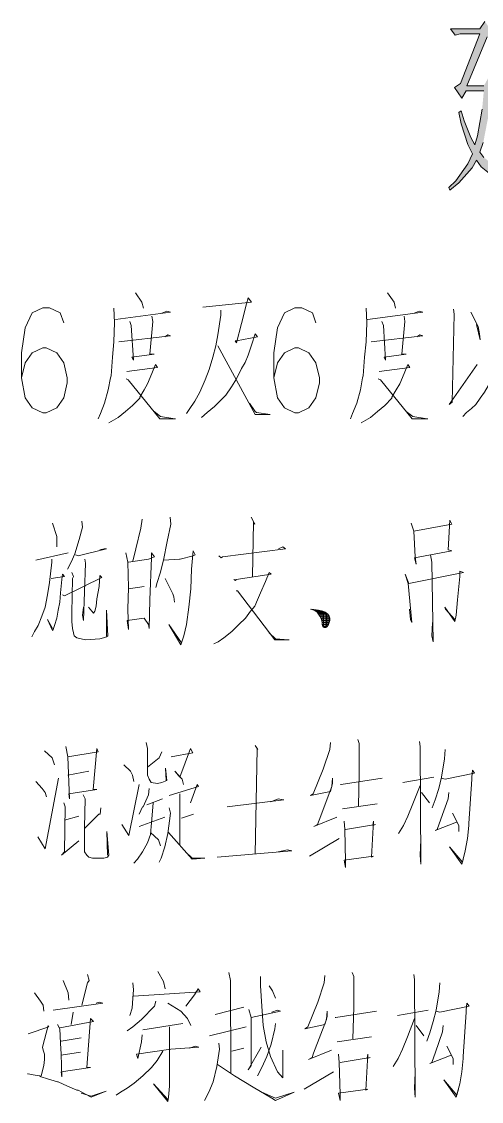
# Model space of a CAD drawing. Header units: millimetres. Extents: x 0 to 586, y 0 to 414.
# Drawn here: x 224.79 to 240.47, y 209.46 to 246.32 of the extents above; entities that cross this region are included whole.
import ezdxf

# ---------------------------------------------------------------- set-up
doc = ezdxf.new("R2010")
doc.units = ezdxf.units.MM

msp = doc.modelspace()

# ---------------------------------------------------------------- hatches: boundary and pattern name
h = msp.add_hatch(color=0)
h.dxf.hatch_style = 2
h.paths.add_polyline_path([(240.802583, 243.850583), (240.724972, 243.187361), (240.534472, 242.199583), (240.418056, 241.867972), (240.552111, 241.688056), (240.901361, 241.412889), (241.113028, 241.317639), (241.324694, 241.218861), (241.843278, 241.1095), (242.153722, 241.095389), (242.460639, 241.081278), (243.30025, 241.151833), (243.829417, 241.232972), (243.829417, 241.123611), (243.684778, 241.042472), (243.511917, 240.834333), (243.483694, 240.710861), (243.205, 240.69675), (242.577056, 240.689694), (242.231333, 240.69675), (241.882083, 240.703806), (241.310583, 240.820222), (241.084806, 240.933111), (240.8555, 241.042472), (240.467444, 241.370556), (240.301639, 241.592806), (240.157, 241.33175), (239.705444, 240.820222), (239.395, 240.573278), (239.359722, 240.654417), (239.599611, 240.890778), (240.005306, 241.469333), (240.167583, 241.811528), (240.012361, 242.129028), (239.783056, 242.831056), (239.705444, 243.215583), (239.783056, 243.272028), (239.878306, 242.940417), (240.111139, 242.361861), (240.245194, 242.114917), (240.340444, 242.418306), (240.495667, 243.339056), (240.552111, 243.959944), (239.955917, 243.959944), (239.800694, 243.713), (239.550222, 244.069306), (239.761889, 244.206889), (240.418056, 245.910806), (239.74425, 245.910806), (239.571389, 245.857889), (239.416167, 246.076611), (240.418056, 246.076611), (240.590917, 246.323556), (240.862556, 245.939028), (240.668528, 245.801444), (239.973556, 244.12575), (240.552111, 244.12575), (240.689694, 244.372694), (240.957806, 244.016389)])

# ---------------------------------------------------------------- linework, layer by layer
at = {"color": 0, "lineweight": 0}
for points in [[(240.552111, 243.959944), (239.955917, 243.959944), (239.800694, 243.713), (239.550222, 244.069306), (239.761889, 244.206889), (240.418056, 245.910806), (239.74425, 245.910806), (239.571389, 245.857889), (239.416167, 246.076611), (240.418056, 246.076611), (240.590917, 246.323556)], [(240.668528, 245.801444), (239.973556, 244.12575), (240.552111, 244.12575)], [(240.8555, 241.042472), (240.467444, 241.370556), (240.301639, 241.592806), (240.157, 241.33175), (239.705444, 240.820222), (239.395, 240.573278), (239.359722, 240.654417), (239.599611, 240.890778), (240.005306, 241.469333), (240.167583, 241.811528), (240.012361, 242.129028), (239.783056, 242.831056), (239.705444, 243.215583), (239.783056, 243.272028), (239.878306, 242.940417), (240.111139, 242.361861), (240.245194, 242.114917), (240.340444, 242.418306), (240.495667, 243.339056)], [(240.534472, 242.199583), (240.418056, 241.867972), (240.552111, 241.688056)], [(228.670556, 237.063139), (228.892806, 236.749167), (228.942194, 236.541028)], [(237.271278, 237.063139), (237.493528, 236.749167), (237.539389, 236.541028)], [(230.970667, 236.576306), (232.63225, 236.749167), (232.512306, 236.890278), (232.462917, 236.682139), (232.290056, 236.015389), (232.120722, 235.352167), (232.071333, 235.422722), (232.120722, 235.422722), (232.829806, 235.563833), (232.755722, 235.666139), (232.63225, 235.281611), (232.512306, 234.932361), (232.413528, 234.688944), (232.290056, 234.480806), (232.120722, 234.131556), (231.947861, 233.849333), (231.753833, 233.570639), (231.580972, 233.397778), (231.36225, 233.186111), (231.118833, 232.977972), (230.921278, 232.801583)], [(241.282361, 236.855), (241.282361, 236.576306), (241.282361, 236.50575), (241.208278, 235.948361), (241.134194, 235.422722), (241.113028, 235.352167), (241.088333, 235.073472), (240.989556, 234.688944), (240.890778, 234.339694), (240.816694, 234.096278), (240.69675, 233.884611), (240.573278, 233.676472), (240.425111, 233.464806), (240.280472, 233.256667), (240.132306, 233.115556), (239.962972, 232.977972), (239.8395, 232.836861)], [(226.225806, 236.040083), (226.105861, 236.382278), (225.746028, 236.551611), (225.509667, 236.551611), (225.149833, 236.382278), (224.909944, 235.87075), (224.79, 235.017028), (224.79, 234.163306), (224.909944, 233.482444), (225.149833, 233.14025), (225.509667, 232.970917), (225.626083, 232.970917), (225.985917, 233.14025), (226.225806, 233.482444), (226.34575, 233.993972), (226.34575, 234.163306), (226.225806, 234.674833), (225.985917, 235.017028), (225.626083, 235.186361), (225.509667, 235.186361), (225.149833, 235.017028), (224.909944, 234.674833), (224.79, 234.163306)], [(227.936778, 236.541028), (227.961472, 236.050667), (227.936778, 235.387444), (227.890917, 234.865333), (227.841528, 234.233861), (227.816833, 234.166833), (227.74275, 233.747028), (227.619278, 233.291944), (227.474639, 232.942694), (227.400556, 232.766306)], [(227.986167, 236.1565), (229.87, 236.399917), (229.746528, 236.435194), (229.577194, 236.364639)], [(231.580972, 236.470472), (231.580972, 236.297611), (231.485722, 235.630861), (231.411639, 235.249861), (231.312861, 234.865333), (231.189389, 234.445528), (231.04475, 234.096278), (230.871889, 233.676472), (230.702556, 233.3625), (230.505, 233.083806), (230.40975, 232.942694)], [(234.826528, 236.040083), (234.706583, 236.382278), (234.34675, 236.551611), (234.106861, 236.551611), (233.750556, 236.382278), (233.510667, 235.87075), (233.390722, 235.017028), (233.390722, 234.163306), (233.510667, 233.482444), (233.750556, 233.14025), (234.106861, 232.970917), (234.226806, 232.970917), (234.586639, 233.14025), (234.826528, 233.482444), (234.942944, 233.993972), (234.942944, 234.163306), (234.826528, 234.674833), (234.586639, 235.017028), (234.226806, 235.186361), (234.106861, 235.186361), (233.750556, 235.017028), (233.510667, 234.674833), (233.390722, 234.163306)], [(236.5375, 236.541028), (236.562194, 236.050667), (236.5375, 235.387444), (236.488111, 234.865333), (236.44225, 234.233861), (236.417556, 234.166833), (236.343472, 233.747028), (236.22, 233.291944), (236.075361, 232.942694), (236.001278, 232.766306)], [(236.586889, 236.1565), (238.470722, 236.399917), (238.34725, 236.435194), (238.177917, 236.364639)], [(239.522, 236.50575), (239.546694, 236.329361), (239.472611, 233.327222), (239.373833, 233.256667), (240.329861, 234.618389)], [(240.107611, 236.399917), (240.354556, 235.913083), (240.400417, 235.666139), (240.425111, 235.458), (240.305167, 235.980111)], [(228.476528, 236.085944), (228.525917, 235.948361), (228.6, 234.7595), (228.550611, 234.865333), (229.309083, 234.967639), (229.160917, 234.967639), (229.259694, 236.085944), (229.235, 236.262333)], [(237.07725, 236.085944), (237.126639, 235.948361), (237.197194, 234.7595), (237.151333, 234.865333), (237.906278, 234.967639), (237.761639, 234.967639), (237.860417, 236.085944), (237.835722, 236.262333)], [(228.109639, 235.387444), (229.87, 235.599111), (229.771222, 235.630861), (229.675972, 235.563833)], [(236.710361, 235.387444), (238.470722, 235.599111), (238.371944, 235.630861), (238.273167, 235.563833)], [(231.485722, 235.249861), (232.755722, 232.907417), (233.270778, 232.907417), (232.805111, 232.977972), (232.755722, 233.01325), (232.561694, 233.291944)], [(228.37775, 234.374972), (229.429028, 234.516083), (229.354944, 234.618389), (229.235, 234.304417), (229.086833, 233.955167), (228.966889, 233.747028), (228.818722, 233.500083), (228.818722, 233.464806), (228.575306, 233.221389), (228.328361, 233.01325), (228.084944, 232.801583), (227.767444, 232.628722)], [(236.978472, 234.374972), (238.02975, 234.516083), (237.955667, 234.618389), (237.835722, 234.304417), (237.687556, 233.955167), (237.564083, 233.747028), (237.419444, 233.500083), (237.419444, 233.464806), (237.176028, 233.221389), (236.929083, 233.01325), (236.685667, 232.801583), (236.368167, 232.628722)], [(228.353056, 234.131556), (228.427139, 234.096278), (229.503111, 232.766306), (230.042861, 232.766306), (230.018167, 232.766306), (229.527806, 232.836861), (229.309083, 233.01325)], [(236.953778, 234.131556), (237.027861, 234.096278), (238.103833, 232.766306), (238.640056, 232.766306), (238.615361, 232.766306), (238.128528, 232.836861), (237.906278, 233.01325)], [(228.899861, 229.337306), (228.850472, 229.023333), (228.681139, 228.324833), (228.582361, 227.905028)], [(229.852361, 229.407861), (229.877056, 229.164444), (229.757111, 228.56825), (229.633639, 227.940306), (229.510167, 227.48875), (229.414917, 227.17125), (229.365528, 226.998389)], [(232.618139, 229.407861), (232.738083, 229.164444), (232.692222, 229.235), (232.667528, 227.382917)], [(225.844806, 229.199722), (225.989444, 228.744639), (225.989444, 228.56825), (225.989444, 228.395389)], [(226.846694, 229.270278), (226.871389, 229.058611), (226.747917, 228.638806), (226.603278, 228.151972), (226.479806, 227.86975), (226.356333, 227.626333)], [(238.072083, 229.199722), (238.167333, 228.921028), (238.216722, 228.046139), (238.241417, 227.802722), (238.192028, 228.010861), (239.465556, 228.254278), (239.342083, 228.289556), (239.391472, 229.302028), (239.465556, 229.164444), (238.167333, 228.921028)], [(226.624444, 228.116694), (226.723222, 228.081417), (227.67925, 228.324833), (227.605167, 228.324833), (227.457, 228.289556)], [(229.633639, 227.940306), (230.173389, 227.975583), (230.194556, 227.975583), (230.635528, 228.081417), (230.709611, 228.116694), (230.635528, 228.254278), (230.586139, 227.626333), (230.561444, 226.963111), (230.490889, 226.335167), (230.416806, 225.738972), (230.318028, 225.354444), (230.21925, 225.040472), (229.8065, 225.738972), (230.243944, 225.111028)], [(231.517472, 228.081417), (231.591556, 228.010861), (231.637417, 228.046139), (233.789361, 228.324833), (233.694111, 228.395389), (233.545944, 228.324833)], [(225.820111, 227.975583), (225.820111, 227.86975), (225.746028, 227.17125), (225.671944, 226.754972), (225.597861, 226.335167), (225.477917, 226.021194), (225.354444, 225.703694), (225.230972, 225.495556), (225.135722, 225.322694)], [(225.280361, 227.940306), (226.381028, 228.18725)], [(226.945472, 227.975583), (226.970167, 227.838), (226.896083, 225.880083), (226.871389, 226.056472), (226.896083, 226.335167)], [(228.338944, 228.18725), (228.4095, 227.86975), (228.434194, 226.998389), (228.4095, 226.264611), (228.434194, 225.566111), (228.388333, 225.880083), (228.973944, 225.950639), (229.122111, 225.738972), (229.143278, 225.601389), (229.167972, 226.578583), (229.217361, 228.010861), (229.217361, 228.18725), (229.316139, 228.046139), (229.122111, 227.975583), (228.434194, 227.86975)], [(238.731778, 228.116694), (238.781167, 227.86975), (238.827028, 225.146306), (238.781167, 225.354444), (238.802333, 225.809528)], [(226.5045, 227.5205), (226.553889, 227.382917), (226.529194, 227.312361), (226.5045, 226.1235), (226.5045, 225.844806), (226.529194, 225.601389), (226.553889, 225.460278), (226.578583, 225.354444), (226.673833, 225.287417), (226.822, 225.252139), (226.970167, 225.216861), (227.457, 225.252139), (227.580472, 225.287417), (227.67925, 225.322694), (227.725111, 225.354444), (227.67925, 226.229333), (227.67925, 225.354444)], [(232.029, 227.277083), (232.078389, 227.241806), (232.103083, 227.277083), (233.302528, 227.453472), (233.228444, 227.5205), (233.104972, 227.206528), (232.935639, 226.822), (232.836861, 226.578583), (232.738083, 226.370444), (232.593444, 226.194056), (232.420583, 225.950639), (232.201861, 225.738972), (231.958444, 225.495556), (231.686806, 225.287417), (231.492778, 225.146306), (231.344611, 225.07575)], [(238.022694, 226.264611), (238.047389, 225.915361), (238.09325, 225.809528), (237.973306, 227.135972), (237.874528, 227.453472), (237.998, 227.135972), (239.857139, 227.5205), (239.733667, 227.555778), (239.733667, 227.382917), (239.659583, 226.578583), (239.610194, 226.056472), (239.560806, 225.844806), (239.218611, 226.335167), (239.243306, 226.264611), (239.560806, 225.915361)], [(225.795417, 227.312361), (226.257556, 227.382917), (226.187, 227.453472), (226.162306, 227.277083), (226.112917, 226.822), (226.088222, 226.508028), (226.038833, 226.229333), (225.989444, 225.950639), (225.915361, 225.703694), (225.8695, 225.566111), (225.844806, 225.530833), (225.671944, 225.915361), (225.844806, 225.601389)], [(226.187, 226.754972), (226.257556, 226.719694), (227.531083, 227.347639), (227.457, 227.418194), (227.432306, 227.033667), (227.358222, 226.613861), (227.333528, 226.370444), (227.287667, 226.194056), (227.238278, 226.1235), (227.065417, 226.335167)], [(229.683028, 227.312361), (229.951139, 226.786722), (229.975833, 226.684417), (230.000528, 226.508028)], [(228.434194, 226.963111), (228.973944, 227.033667)], [(232.103083, 226.892556), (232.152472, 226.892556), (233.422472, 225.216861), (233.912833, 225.216861), (233.888139, 225.216861), (233.447167, 225.252139), (233.228444, 225.460278)], [(234.671306, 226.264611), (234.914722, 226.229333), (235.062889, 226.194056), (235.136972, 226.158778), (235.186361, 226.1235), (235.232222, 226.088222), (235.281611, 226.021194), (235.306306, 225.950639), (235.306306, 225.880083), (235.256917, 225.738972), (235.211056, 225.671944), (235.161667, 225.636667), (235.112278, 225.636667), (235.062889, 225.671944), (235.038194, 225.738972), (235.038194, 225.809528), (235.0135, 225.915361), (234.964111, 226.021194), (234.865333, 226.158778), (234.770083, 226.229333), (234.646611, 226.264611)], [(234.770083, 226.229333), (234.890028, 226.229333)], [(234.844167, 226.194056), (234.844167, 226.229333)], [(235.038194, 226.194056), (234.844167, 226.194056)], [(234.865333, 226.158778), (235.136972, 226.158778)], [(234.890028, 226.229333), (234.890028, 226.1235)], [(235.186361, 226.1235), (234.890028, 226.1235)], [(234.939417, 226.056472), (234.939417, 226.194056)], [(234.939417, 226.088222), (235.211056, 226.088222)], [(235.281611, 226.021194), (234.964111, 226.021194)], [(234.988806, 226.194056), (234.988806, 225.985917)], [(235.038194, 225.738972), (235.038194, 226.194056)], [(235.087583, 226.158778), (235.087583, 225.671944)], [(235.136972, 225.636667), (235.136972, 226.158778)], [(235.186361, 226.1235), (235.186361, 225.671944)], [(235.232222, 225.703694), (235.232222, 226.088222)], [(235.281611, 226.021194), (235.281611, 225.809528)], [(235.0135, 225.950639), (235.306306, 225.950639)], [(235.306306, 225.880083), (235.038194, 225.880083)], [(235.038194, 225.809528), (235.281611, 225.809528)], [(235.256917, 225.738972), (235.038194, 225.738972)], [(235.062889, 225.671944), (235.211056, 225.671944)], [(226.299889, 221.572667), (226.370444, 221.223417), (226.419833, 219.791139), (226.395139, 219.964), (227.351167, 220.105111), (227.227694, 220.105111), (227.351167, 221.502111), (227.400556, 221.396278), (226.370444, 221.223417)], [(229.037444, 221.713778), (229.086833, 221.502111), (229.086833, 220.595472), (229.136222, 220.454361), (229.210306, 220.348528), (229.429028, 220.31325), (229.573667, 220.348528), (229.746528, 220.419083), (229.697139, 220.838889), (229.721833, 220.419083)], [(232.755722, 221.607944), (232.850972, 221.466833), (232.826278, 221.502111), (232.755722, 217.903778)], [(235.320417, 221.713778), (235.29925, 221.466833), (235.077, 220.803611), (234.734806, 219.964), (234.636028, 219.896972), (235.320417, 220.034556), (235.3945, 220.31325), (235.3945, 220.489639), (235.369806, 220.210944), (234.932361, 219.057361), (234.882972, 218.91625), (234.7595, 218.849222), (235.542667, 219.163194)], [(236.25175, 221.816083), (236.301139, 221.6785), (236.301139, 220.63075), (236.276444, 219.547722)], [(238.354306, 221.745528), (238.379, 221.572667), (238.403694, 217.554528), (238.379, 217.8685), (238.403694, 218.394139)], [(225.566111, 221.431556), (225.834222, 221.188139), (225.908306, 220.944722)], [(229.573667, 221.396278), (229.478417, 221.188139), (229.086833, 220.874167)], [(229.894694, 221.223417), (230.628472, 221.361), (230.554389, 221.502111), (230.1875, 220.524917), (230.014639, 220.733056), (230.261583, 220.454361), (230.307444, 220.2815)], [(239.23625, 221.466833), (239.211556, 221.152861), (239.112778, 220.524917), (239.014, 220.140389), (238.894056, 219.755861), (238.795278, 219.477167)], [(228.278972, 220.944722), (228.497694, 220.733056), (228.571778, 220.595472), (228.621167, 220.383806)], [(225.343861, 218.496444), (225.590806, 218.080167), (226.052944, 220.489639)], [(226.370444, 220.595472), (227.079528, 220.733056)], [(235.666139, 220.2815), (235.687306, 220.2815), (237.084306, 220.489639)], [(237.793389, 220.348528), (238.844667, 220.524917)], [(239.112778, 220.489639), (239.23625, 220.454361), (240.238139, 220.6625), (240.164056, 220.768333), (240.139361, 220.524917), (240.139361, 220.454361), (240.040583, 218.951528), (240.040583, 218.880972), (239.991194, 218.429417), (239.920639, 218.009611), (239.846556, 217.730917), (239.797167, 217.554528), (239.380889, 218.147194), (239.821861, 217.625083), (239.87125, 217.833222)], [(225.273306, 220.383806), (225.492028, 220.140389), (225.590806, 219.999278), (225.636667, 219.861694)], [(228.204889, 218.91625), (228.451833, 218.531722), (228.794028, 220.2815)], [(229.136222, 220.140389), (229.111528, 219.928722), (228.938667, 219.512444), (228.913972, 219.512444), (228.794028, 219.2655)], [(229.820611, 219.896972), (230.8225, 220.210944), (230.773111, 220.2815), (230.554389, 219.650028)], [(238.379, 220.246222), (238.135583, 219.61475), (237.962722, 219.198472), (237.818083, 218.880972), (237.645222, 218.602278)], [(226.8855, 219.928722), (226.959583, 219.791139), (226.934889, 218.813944), (226.934889, 218.115444), (226.934889, 217.974333), (227.008972, 217.8685), (227.079528, 217.797944), (227.203, 217.766194), (227.594583, 217.766194), (227.718056, 217.797944), (227.767444, 217.8685), (227.693361, 218.672833), (227.718056, 217.8685)], [(229.062139, 219.579472), (229.598361, 219.791139)], [(230.1875, 219.964), (230.1875, 219.861694), (230.1875, 218.21775)], [(231.799694, 219.512444), (233.732917, 219.755861), (233.708222, 219.755861), (233.535361, 219.791139), (233.291944, 219.685306)], [(238.428389, 219.999278), (238.6965, 219.650028)], [(239.356194, 219.999278), (239.3315, 219.791139), (239.088083, 219.092639), (238.964611, 218.743389), (238.894056, 218.708111), (239.624306, 218.986806)], [(226.225806, 219.650028), (226.275194, 219.512444), (226.2505, 217.974333), (226.151722, 217.8685), (226.737333, 218.358861)], [(227.495806, 219.477167), (227.471111, 219.2655), (227.42525, 219.2655), (226.934889, 218.778667)], [(229.280861, 219.650028), (229.231472, 219.092639), (229.210306, 218.849222), (229.185611, 218.567), (229.086833, 218.288306), (228.913972, 217.974333), (228.744639, 217.730917), (228.621167, 217.589806)], [(229.820611, 219.477167), (229.87, 219.300778), (229.771222, 218.602278), (229.672444, 218.147194), (229.5525, 217.766194), (229.478417, 217.625083)], [(235.736694, 219.441889), (236.911444, 219.61475)], [(226.737333, 219.198472), (226.2505, 219.057361)], [(228.794028, 218.849222), (229.672444, 219.163194)], [(230.236889, 219.127917), (230.649639, 219.2655)], [(235.786083, 219.022083), (235.810778, 218.743389), (235.835472, 217.660361), (235.835472, 217.448694), (235.786083, 217.695639), (236.787972, 217.833222), (236.717417, 217.797944), (236.787972, 219.022083), (236.763278, 218.880972), (236.862056, 218.91625), (235.835472, 218.743389)], [(239.479667, 219.300778), (239.698389, 218.880972), (239.698389, 218.672833)], [(229.185611, 218.637556), (229.453722, 218.394139), (229.527806, 218.182472)], [(229.795917, 218.637556), (230.603778, 217.730917), (231.041222, 217.766194), (230.603778, 217.766194), (230.381528, 217.974333)], [(234.611333, 217.833222), (235.61675, 218.429417)], [(231.4575, 217.797944), (234.001028, 218.009611), (233.856389, 218.044889), (233.535361, 217.974333)], [(229.436083, 213.896222), (229.633639, 213.546972), (229.683028, 213.303556)], [(231.859667, 213.860944), (231.909056, 213.58225), (231.930222, 210.439)], [(236.064778, 213.860944), (236.114167, 213.719833), (236.114167, 212.672083), (236.089472, 211.589056)], [(226.208167, 213.58225), (226.381028, 213.162444), (226.405722, 212.919028)], [(227.040722, 213.790389), (227.090111, 213.58225), (227.040722, 213.511694), (226.846694, 212.742639)], [(228.582361, 213.511694), (228.607056, 213.268278), (228.582361, 212.986056), (228.557667, 212.636806), (228.483583, 212.393389)], [(233.694111, 211.204528), (233.694111, 210.262611), (233.52125, 210.47075), (233.277833, 210.996389), (233.129667, 211.48675), (233.030889, 212.044139), (232.985028, 212.707361), (232.935639, 213.405861), (232.935639, 213.719833)], [(235.133444, 213.755111), (235.112278, 213.511694), (234.890028, 212.848472), (234.547833, 212.008861), (234.449056, 211.938306), (235.133444, 212.079417), (235.207528, 212.358111), (235.207528, 212.5345), (235.182833, 212.252278), (234.745389, 211.102222), (234.696, 210.961111), (234.572528, 210.890556), (235.355694, 211.204528)], [(238.167333, 213.790389), (238.192028, 213.617528), (238.216722, 209.599389), (238.192028, 209.913361), (238.216722, 210.439)], [(239.049278, 213.511694), (239.024583, 213.197722), (238.925806, 212.569778), (238.827028, 212.18525), (238.707083, 211.800722), (238.608306, 211.5185)], [(225.230972, 213.162444), (225.428528, 212.88375), (225.523778, 212.742639), (225.548472, 212.5345)], [(228.607056, 213.056611), (230.878944, 213.197722), (230.808389, 213.303556), (230.684917, 213.091889), (230.392111, 212.707361)], [(233.228444, 213.405861), (233.348389, 213.233), (233.447167, 212.986056)], [(225.865972, 212.569778), (227.555778, 212.813194), (227.432306, 212.848472), (227.333528, 212.813194)], [(229.365528, 212.88375), (229.316139, 212.707361), (228.875167, 212.252278), (228.582361, 212.008861), (228.384806, 211.871278)], [(229.778278, 212.813194), (230.21925, 212.5345), (230.4415, 212.287556), (230.561444, 212.044139)], [(238.925806, 212.5345), (239.049278, 212.499222), (240.051167, 212.707361), (239.977083, 212.813194), (239.952389, 212.569778), (239.952389, 212.499222), (239.853611, 210.996389), (239.853611, 210.925833), (239.804222, 210.47075), (239.733667, 210.054472), (239.659583, 209.77225), (239.610194, 209.599389), (239.193917, 210.192056), (239.634889, 209.669944), (239.684278, 209.878083)], [(226.550361, 212.499222), (226.479806, 212.079417)], [(231.394, 212.428667), (232.371194, 212.672083)], [(232.960333, 211.310361), (232.519361, 210.541306), (232.618139, 210.682417), (232.618139, 211.836), (232.618139, 212.322833), (232.544056, 212.601528), (232.618139, 212.322833), (233.620028, 212.5345), (233.52125, 212.569778), (233.327222, 212.499222)], [(235.479167, 212.322833), (235.500333, 212.322833), (236.897333, 212.5345)], [(237.606417, 212.393389), (238.657694, 212.569778)], [(225.01225, 211.765444), (225.721333, 212.008861), (225.696639, 212.044139), (225.499083, 211.310361), (225.523778, 211.204528), (225.573167, 211.066944), (225.573167, 210.890556), (225.548472, 210.682417), (225.453222, 210.333167)], [(226.014139, 212.079417), (226.088222, 211.938306), (226.112917, 211.451472), (226.137611, 211.066944), (226.162306, 210.297889), (226.137611, 210.47075), (227.1395, 210.611861), (227.016028, 210.611861), (227.1395, 212.287556), (227.238278, 212.18525), (226.088222, 211.973583)], [(228.924556, 211.903028), (230.293333, 212.114694)], [(229.827667, 212.008861), (229.827667, 209.983917), (229.802972, 209.599389), (229.778278, 209.458278), (229.291444, 210.054472), (229.778278, 209.528833)], [(231.196444, 211.694889), (232.445278, 212.008861)], [(233.447167, 212.114694), (233.422472, 211.938306), (233.302528, 211.416194), (233.154361, 210.996389), (232.985028, 210.611861), (232.836861, 210.333167)], [(238.192028, 212.287556), (237.948611, 211.659611), (237.77575, 211.239806), (237.631111, 210.925833), (237.45825, 210.647139)], [(238.241417, 212.044139), (238.509528, 211.694889)], [(239.169222, 212.044139), (239.144528, 211.836), (238.901111, 211.1375), (238.777639, 210.78825), (238.707083, 210.752972), (239.437333, 211.031667)], [(226.137611, 211.5185), (226.822, 211.624333)], [(228.899861, 211.730167), (228.875167, 211.48675), (228.751694, 210.925833), (228.702306, 211.066944), (229.877056, 211.239806), (230.833083, 211.310361), (230.709611, 211.345639), (230.512056, 211.275083)], [(235.549722, 211.48675), (236.724472, 211.659611)], [(231.517472, 211.451472), (231.542167, 211.239806), (231.443389, 210.647139), (231.319917, 210.1215), (231.175278, 209.77225), (231.027111, 209.493556)], [(231.954917, 211.16925), (232.371194, 211.275083)], [(239.292694, 211.345639), (239.511417, 210.925833), (239.511417, 210.717694)], [(226.797306, 211.1375), (226.137611, 211.031667)], [(229.608944, 211.16925), (229.411389, 210.855278), (229.217361, 210.611861), (228.924556, 210.333167), (228.63175, 210.086222), (228.384806, 209.913361), (228.166083, 209.77225), (228.017917, 209.669944)], [(235.599111, 211.066944), (235.623806, 210.78825), (235.6485, 209.705222), (235.6485, 209.493556), (235.599111, 209.736972), (236.601, 209.878083), (236.530444, 209.842806), (236.601, 211.066944), (236.576306, 210.925833), (236.675083, 210.961111), (235.6485, 210.78825)], [(231.468083, 210.717694), (232.053694, 210.333167), (232.688694, 209.948639), (233.327222, 209.564111), (233.447167, 209.493556), (234.082167, 209.77225), (233.447167, 209.564111), (232.985028, 209.77225)], [(224.987556, 210.403722), (225.01225, 210.403722), (225.181583, 210.368444), (225.403833, 210.333167), (225.453222, 210.297889), (225.671944, 210.227333), (226.014139, 210.1215), (226.038833, 210.1215), (226.356333, 209.983917), (226.673833, 209.842806), (226.723222, 209.842806), (226.966639, 209.705222), (227.164194, 209.599389), (227.675722, 209.807528), (227.164194, 209.634667), (226.822, 209.736972)], [(234.424361, 209.878083), (235.429778, 210.47075)]]:
    msp.add_lwpolyline(points, dxfattribs=at)

doc.saveas('drawing.dxf')
